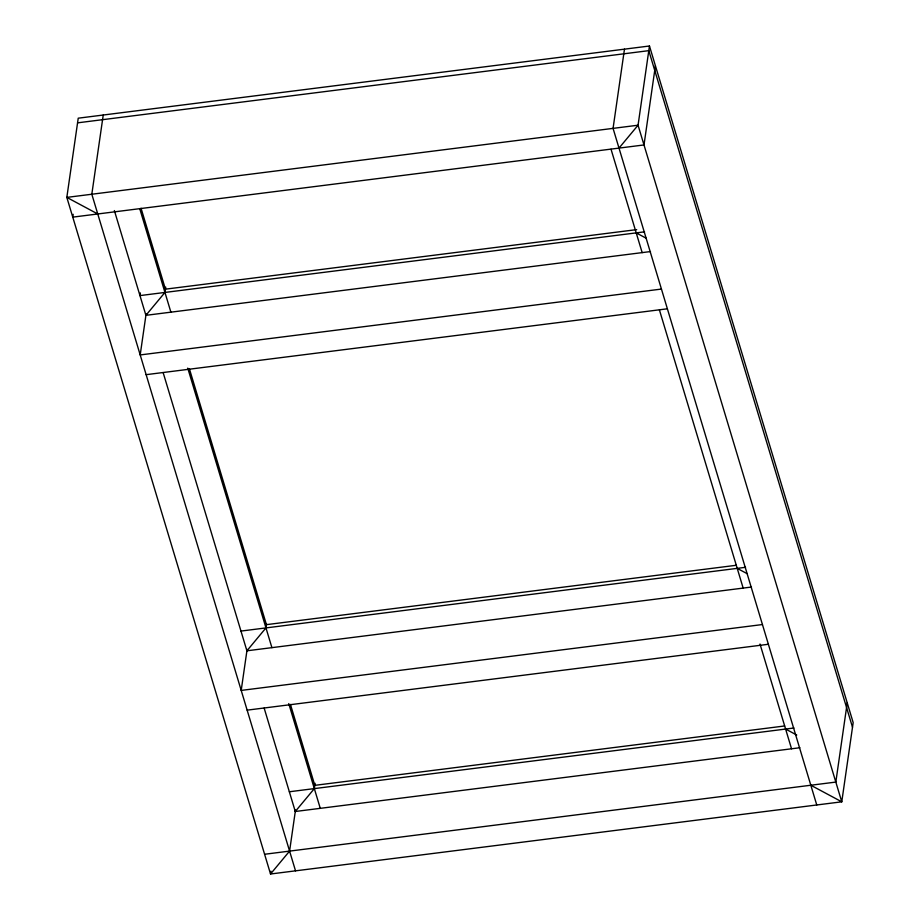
<?xml version="1.0" encoding="UTF-8"?>
<svg xmlns="http://www.w3.org/2000/svg" width="920" height="920" viewBox="0 0 920 920"><rect width="100%" height="100%" fill="white"/><g stroke="black" fill="none" stroke-linecap="round" stroke-linejoin="round"><path stroke-width="1.38" d="M73.174 214.302L72.772 217.131L644 144.946L655.408 65.734M103.235 115.023L91.816 194.235L295.527 870.837M140.346 292.928L139.966 295.596L644.552 231.828M146.107 313.916L140.196 354.936L661.445 289.064M165.727 287.109L164.956 292.433L145.9 315.33L114.367 210.553M247.112 649.394L241.201 690.414L762.45 624.542M266.536 623.921L265.96 627.911L246.905 650.808L163.162 372.657M270.94 871.171L270.537 874L841.765 801.814L853.173 722.602L649.462 46L78.234 118.185L66.826 197.397L270.537 874L289.582 851.103L295.492 810.083M315.111 783.288L314.341 788.612L295.285 811.497L264.155 708.101M624.473 49.162L613.065 128.374L816.764 804.977M649.462 46L638.054 125.212L841.765 801.814L810.831 785.243M847.228 702.869L835.82 782.081L264.592 854.266M618.999 148.108L638.054 125.212L66.826 197.397L97.761 213.969M77.567 122.843L648.795 50.657L852.506 727.26M636.686 229.62L165.427 289.167L141.059 208.253M145.9 315.33L650.486 251.562M146.142 374.67L667.38 308.798M736.264 565.282L266.432 624.657L189.451 368.989M240.971 631.074L745.556 567.306M246.905 650.808L751.49 587.04M247.146 710.148L768.384 644.276M784.645 725.972L314.812 785.346L290.444 704.432M289.351 791.763L793.937 728.007M295.285 811.497L799.871 747.741M636.214 232.886L646.116 238.188M737.219 568.365L747.12 573.666M785.599 729.054L796.743 735.022M611.029 149.224L642.16 252.62M659.421 309.948L743.164 588.098M760 644.023L791.545 748.788M139.771 208.771L170.89 312.167M187.749 368.126L271.906 647.645M288.742 703.581L320.275 808.346"/></g></svg>
